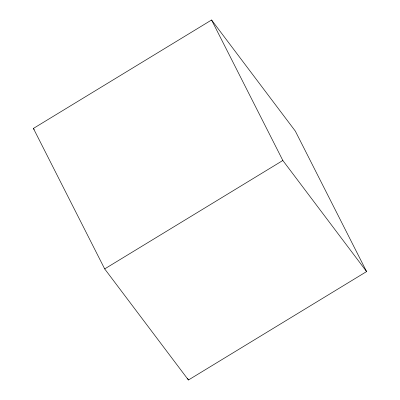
<?xml version="1.0" encoding="UTF-8"?>
<svg xmlns="http://www.w3.org/2000/svg" width="400" height="400" viewBox="0 0 400 400"><rect width="100%" height="100%" fill="white"/><g stroke="black" fill="none" stroke-linecap="round" stroke-linejoin="round"><path stroke-width="0.6" d="M33.41 128.425L211.565 20L295.315 131.09L366.59 271.575L188.435 380L104.685 268.91L33.41 128.425L34.165 129.42M104.685 268.91L282.84 160.485L366.59 271.575M211.565 20L282.84 160.485M187.59 378.335L188.435 380"/></g></svg>
